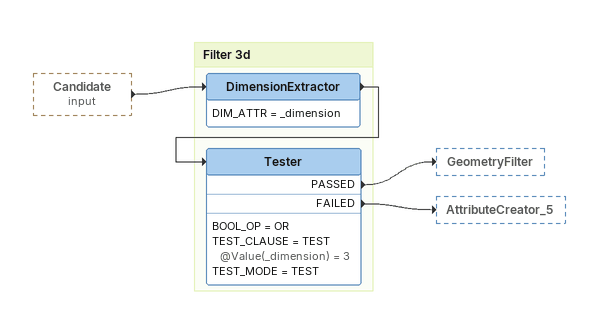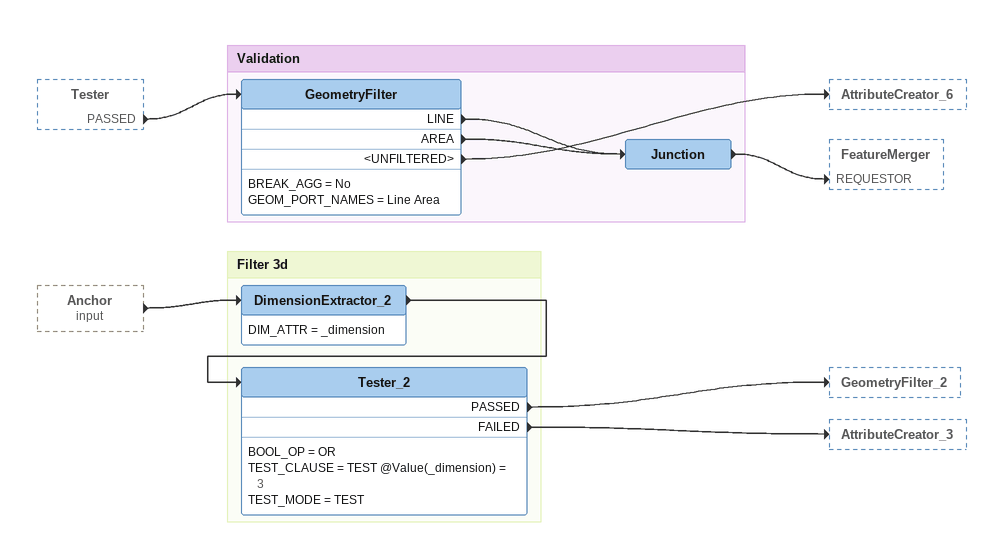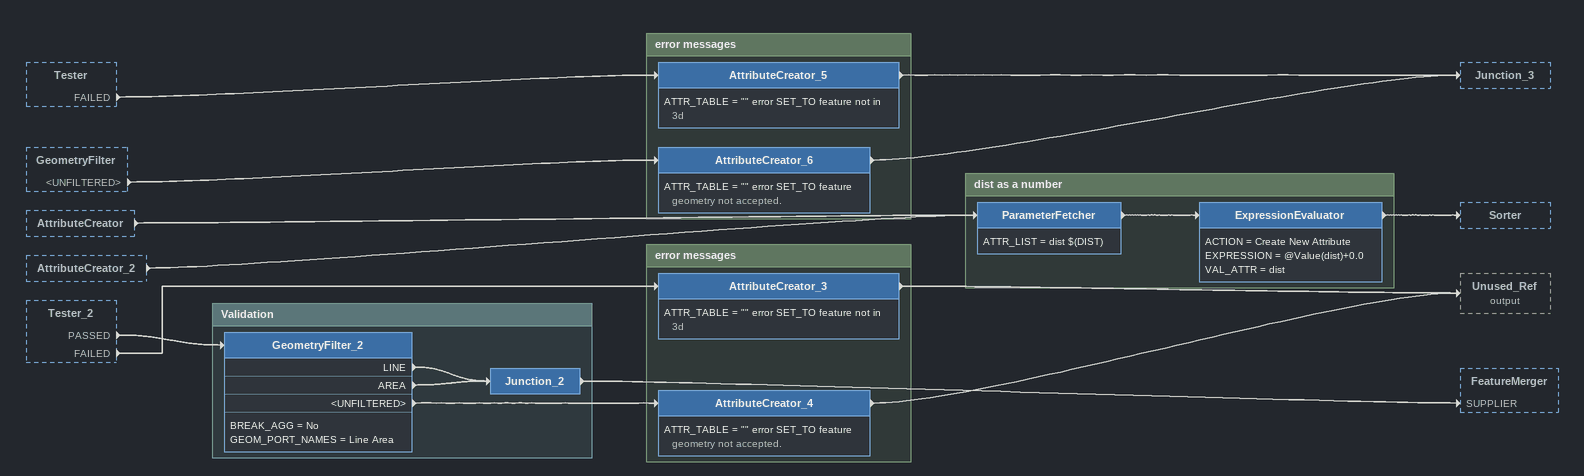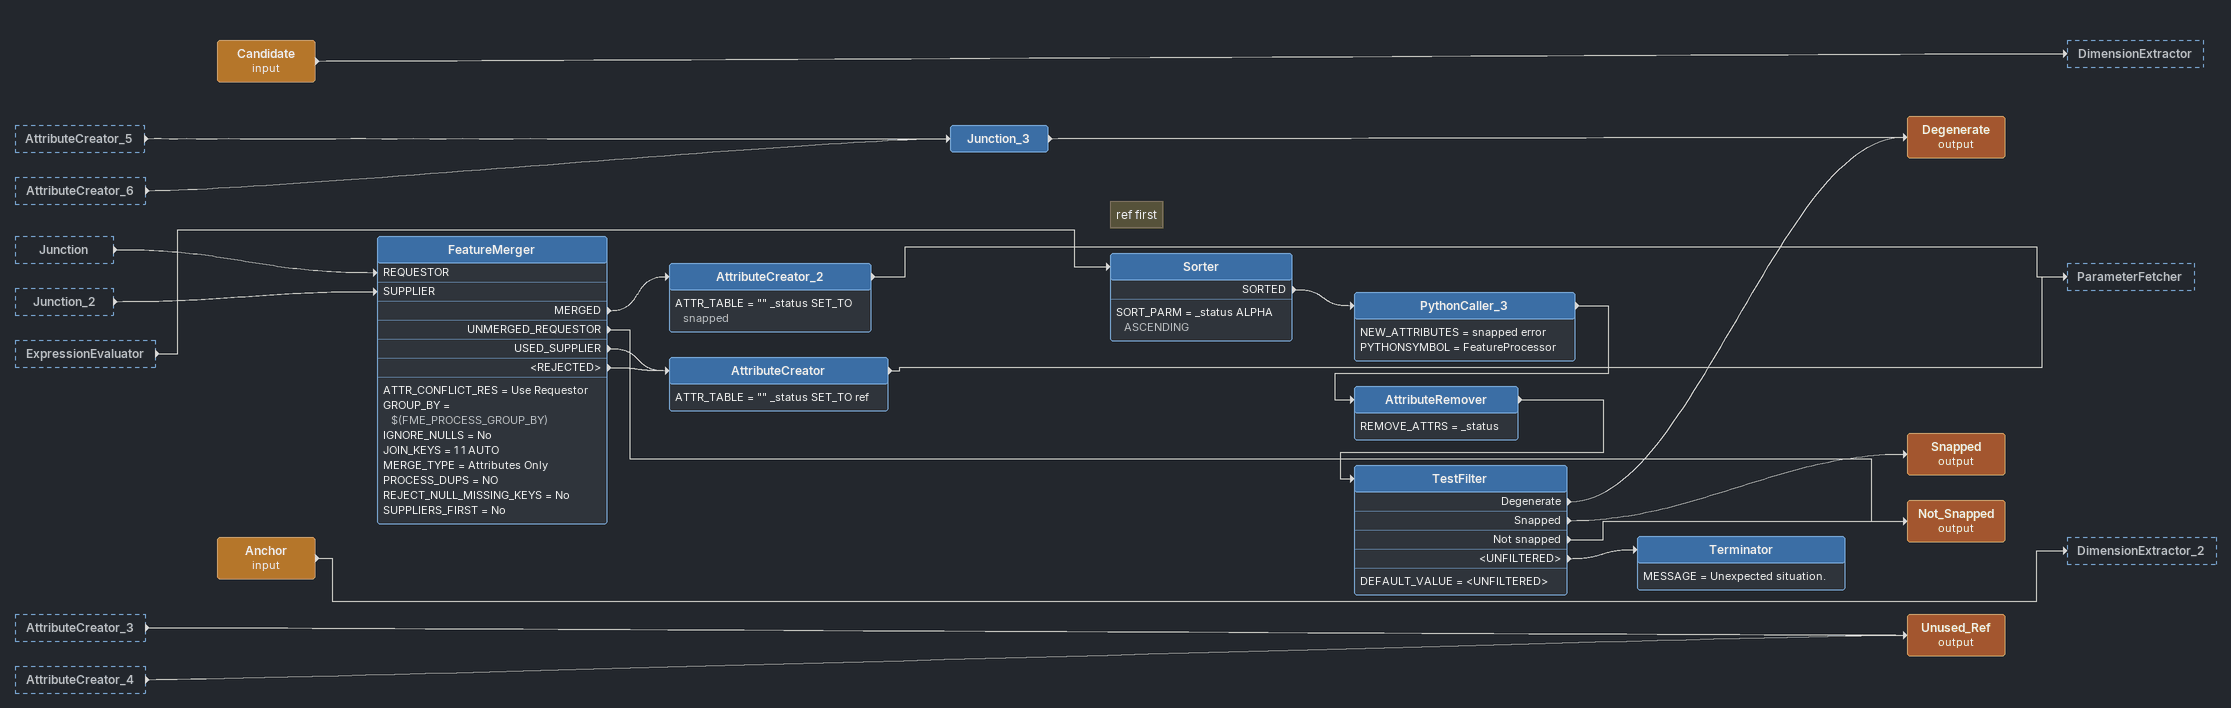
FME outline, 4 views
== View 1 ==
Candidate (input) [outside]
    -> DimensionExtractor

Bookmark: Filter 3d
DimensionExtractor
    DIM_ATTR = _dimension
    -> Tester
Tester
    BOOL_OP = OR
    TEST_CLAUSE = TEST @Value(_dimension) = 3
    TEST_MODE = TEST
    PASSED -> GeometryFilter
    FAILED -> AttributeCreator_5

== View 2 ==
Tester [outside]
    PASSED -> GeometryFilter
Anchor (input) [outside]
    -> DimensionExtractor_2

Bookmark: Validation
GeometryFilter
    BREAK_AGG = No
    GEOM_PORT_NAMES = Line Area
    LINE -> Junction
    AREA -> Junction
    <UNFILTERED> -> AttributeCreator_6
Junction
    -> FeatureMerger [REQUESTOR]

Bookmark: Filter 3d
DimensionExtractor_2
    DIM_ATTR = _dimension
    -> Tester_2
Tester_2
    BOOL_OP = OR
    TEST_CLAUSE = TEST @Value(_dimension) = 3
    TEST_MODE = TEST
    PASSED -> GeometryFilter_2
    FAILED -> AttributeCreator_3

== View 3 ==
Tester [outside]
    FAILED -> AttributeCreator_5
GeometryFilter [outside]
    <UNFILTERED> -> AttributeCreator_6
AttributeCreator [outside]
    -> ParameterFetcher
AttributeCreator_2 [outside]
    -> ParameterFetcher
Tester_2 [outside]
    PASSED -> GeometryFilter_2
    FAILED -> AttributeCreator_3

Bookmark: error messages
AttributeCreator_5
    ATTR_TABLE = "" error SET_TO feature not in 3d
    -> Junction_3
AttributeCreator_6
    ATTR_TABLE = "" error SET_TO feature geometry not accepted.
    -> Junction_3

Bookmark: error messages
AttributeCreator_3
    ATTR_TABLE = "" error SET_TO feature not in 3d
    -> Unused_Ref (output)
AttributeCreator_4
    ATTR_TABLE = "" error SET_TO feature geometry not accepted.
    -> Unused_Ref (output)

Bookmark: Validation
GeometryFilter_2
    BREAK_AGG = No
    GEOM_PORT_NAMES = Line Area
    LINE -> Junction_2
    AREA -> Junction_2
    <UNFILTERED> -> AttributeCreator_4
Junction_2
    -> FeatureMerger [SUPPLIER]

Bookmark: dist as a number
ParameterFetcher
    ATTR_LIST = dist $(DIST)
    -> ExpressionEvaluator
ExpressionEvaluator
    ACTION = Create New Attribute
    EXPRESSION = @Value(dist)+0.0
    VAL_ATTR = dist
    -> Sorter

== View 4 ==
AttributeCreator_5 [outside]
    -> Junction_3
AttributeCreator_6 [outside]
    -> Junction_3
Junction [outside]
    -> FeatureMerger [REQUESTOR]
Junction_2 [outside]
    -> FeatureMerger [SUPPLIER]
ExpressionEvaluator [outside]
    -> Sorter
AttributeCreator_3 [outside]
    -> Unused_Ref (output)
AttributeCreator_4 [outside]
    -> Unused_Ref (output)
Candidate (input)
    -> DimensionExtractor
Junction_3
    -> Degenerate (output)
Anchor (input)
    -> DimensionExtractor_2
FeatureMerger
    ATTR_CONFLICT_RES = Use Requestor
    GROUP_BY = $(FME_PROCESS_GROUP_BY)
    IGNORE_NULLS = No
    JOIN_KEYS = 1 1 AUTO
    MERGE_TYPE = Attributes Only
    PROCESS_DUPS = NO
    REJECT_NULL_MISSING_KEYS = No
    SUPPLIERS_FIRST = No
    MERGED -> AttributeCreator_2
    UNMERGED_REQUESTOR -> Not_Snapped (output)
    USED_SUPPLIER -> AttributeCreator
    <REJECTED> -> AttributeCreator
AttributeCreator_2
    ATTR_TABLE = "" _status SET_TO snapped
    -> ParameterFetcher
AttributeCreator
    ATTR_TABLE = "" _status SET_TO ref
    -> ParameterFetcher
Note: ref first
Sorter
    SORT_PARM = _status ALPHA ASCENDING
    SORTED -> PythonCaller_3
PythonCaller_3
    NEW_ATTRIBUTES = snapped error
    PYTHONSYMBOL = FeatureProcessor
    -> AttributeRemover
AttributeRemover
    REMOVE_ATTRS = _status
    -> TestFilter
TestFilter
    DEFAULT_VALUE = <UNFILTERED>
    Degenerate -> Degenerate (output)
    Snapped -> Snapped (output)
    Not snapped -> Not_Snapped (output)
    <UNFILTERED> -> Terminator
Degenerate (output)
Snapped (output)
Not_Snapped (output)
Terminator
    MESSAGE = Unexpected situation.
Unused_Ref (output)
